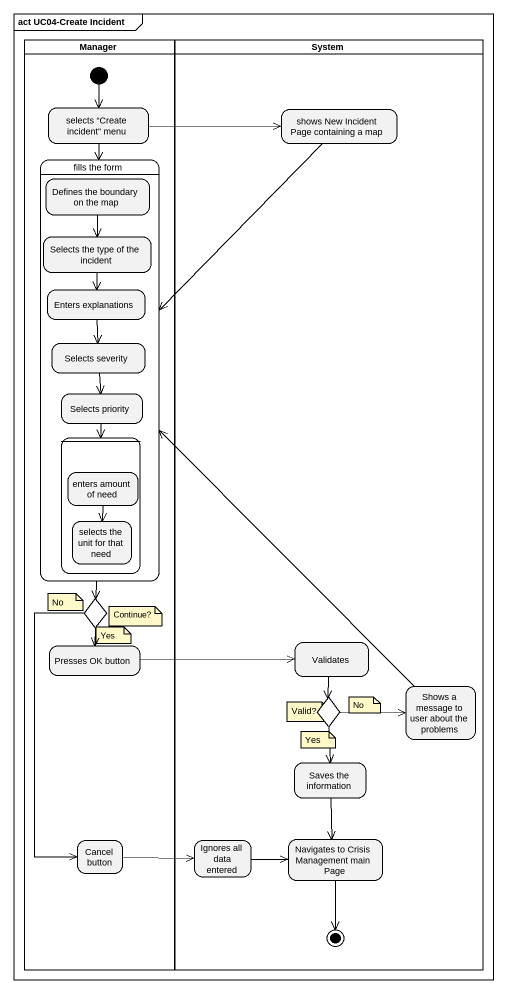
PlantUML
@startuml
mainframe act UC04-Create Incident
hide empty description
state Manager <<partition>> {
  state "selects “Create incident” menu" as selects_Create_incident_menu
  state "fills the form" as fills_the_form {
    state "Defines the boundary on the map" as Defines_the_boundary_on_the
    state "Selects the type of the incident" as Selects_the_type_of_the
    state "Enters explanations" as Enters_explanations
    state "Selects severity" as Selects_severity
    state "Selects priority" as Selects_priority
    state " " as state1 {
      state "enters amount of need" as enters_amount_of_need
      state "selects the unit for that need" as selects_the_unit_for_that
    }
  }
  state choice1 <<choice>>
  state "Presses OK button" as Presses_OK_button
  state "Cancel button" as Cancel_button
  [*] --> selects_Create_incident_menu
}
state System <<partition>> {
  state "shows New Incident Page containing a map" as shows_New_Incident_Page
  state Validates
  state choice2 <<choice>>
  state "Shows a message to user about the problems" as Shows_a_message_to_user
  state "Saves the information" as Saves_the_information
  state "Ignores all data entered" as Ignores_all_data_entered
  state "Navigates to Crisis Management main Page" as Navigates_to_Crisis
  Navigates_to_Crisis --> [*]
}
selects_Create_incident_menu -right-> shows_New_Incident_Page
selects_Create_incident_menu --> fills_the_form
shows_New_Incident_Page --> fills_the_form
fills_the_form --> choice1
Defines_the_boundary_on_the --> Selects_the_type_of_the
Selects_the_type_of_the --> Enters_explanations
Enters_explanations --> Selects_severity
Selects_severity --> Selects_priority
Selects_priority --> state1
enters_amount_of_need --> selects_the_unit_for_that
choice1 --> Presses_OK_button
choice1 --> Cancel_button
Presses_OK_button -right-> Validates
Validates --> choice2
choice2 -right-> Shows_a_message_to_user
choice2 --> Saves_the_information
Shows_a_message_to_user -up-> fills_the_form
Saves_the_information --> Navigates_to_Crisis
Cancel_button -right-> Ignores_all_data_entered
Ignores_all_data_entered -right-> Navigates_to_Crisis
note as N1
  No
end note
note as N2
  Yes
end note
note as N3
  Continue?
end note
note as N4
  Valid?
end note
note as N5
  No
end note
note as N6
  Yes
end note
@enduml
